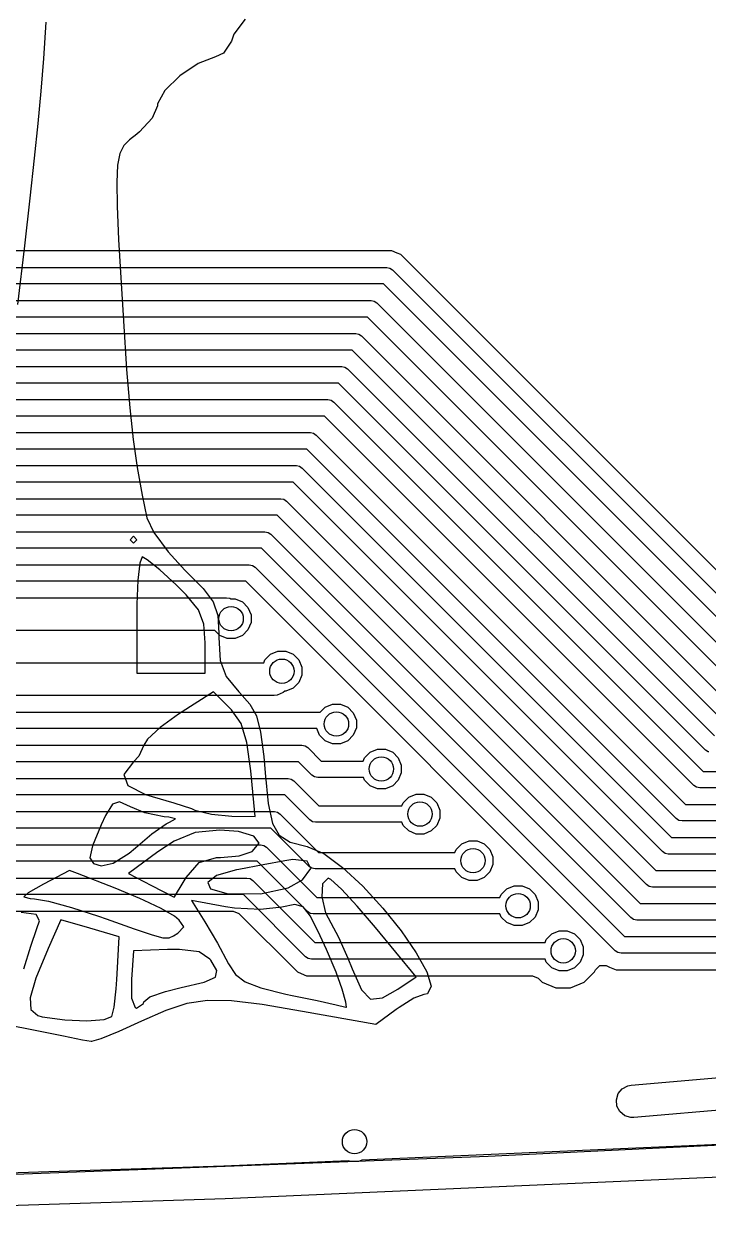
# Model space of a CAD drawing. Extents: x 94.3 to 177.3, y -118.1 to -62.3.
# Drawn here: x 145.97 to 150.18, y -117.46 to -110.12 of the extents above; entities that cross this region are included whole.
import ezdxf

# ---------------------------------------------------------------- set-up
doc = ezdxf.new("R2010")
doc.units = 0
doc.layers.add('BLACK', color=7, linetype='CONTINUOUS')

msp = doc.modelspace()

# ---------------------------------------------------------------- linework, layer by layer
at = {"layer": 'BLACK', "linetype": 'CONTINUOUS'}
for p, q in [((146.087683, -110.336715), (146.103409, -110.114755)), ((147.327202, -110.095981), (147.257723, -110.187573)), ((147.243352, -110.230251), (147.19377, -110.303572)), ((147.257723, -110.187573), (147.243352, -110.230251)), ((147.19377, -110.303572), (147.144219, -110.326069)), ((146.071679, -110.538599), (146.087683, -110.336715)), ((147.037552, -110.368134), (146.92556, -110.444943)), ((147.144219, -110.326069), (147.037552, -110.368134)), ((146.92556, -110.444943), (146.833979, -110.534726)), ((146.053706, -110.737663), (146.071679, -110.538599)), ((146.833979, -110.534726), (146.788544, -110.615714)), ((146.787251, -110.628033), (146.755456, -110.704963)), ((146.788544, -110.615714), (146.787251, -110.628033)), ((146.032075, -110.951162), (146.053706, -110.737663)), ((146.755456, -110.704963), (146.67731, -110.789354)), ((146.661092, -110.802013), (146.615631, -110.836976)), ((146.67731, -110.789354), (146.661092, -110.802013)), ((146.581235, -110.873241), (146.557133, -110.921545)), ((146.615631, -110.836976), (146.581235, -110.873241)), ((146.005095, -111.196352), (146.032075, -110.951162)), ((146.557133, -110.921545), (146.542552, -110.992626)), ((146.542552, -110.992626), (146.53672, -111.097224)), ((146.53672, -111.097224), (146.538864, -111.246076)), ((145.971075, -111.490488), (146.005095, -111.196352)), ((146.538864, -111.246076), (146.548211, -111.449922)), ((146.548211, -111.449922), (146.563989, -111.719499)), ((148.228893, -111.5201), (142.174349, -111.5201)), ((145.928326, -111.850827), (145.971075, -111.490488)), ((148.26177, -111.533718), (148.228893, -111.5201)), ((148.285234, -111.543436), (148.26177, -111.533718)), ((148.285241, -111.543441), (148.285234, -111.543436)), ((150.518054, -113.776255), (148.285241, -111.543441)), ((142.143856, -111.6226), (148.1984, -111.6226)), ((148.1984, -111.6226), (148.21784, -111.626467)), ((148.21784, -111.626467), (148.234321, -111.637479)), ((148.234321, -111.637479), (150.490242, -113.8934)), ((148.177358, -111.7242), (142.143856, -111.7242)), ((146.563989, -111.719499), (146.578369, -111.95182)), ((150.433279, -113.980121), (148.177358, -111.7242)), ((138.553957, -111.8258), (148.1016, -111.8258)), ((148.1016, -111.8258), (148.12104, -111.829667)), ((148.12104, -111.829667), (148.137521, -111.840679)), ((148.137521, -111.840679), (150.393442, -114.0966)), ((148.080558, -111.9274), (138.532915, -111.9274)), ((146.578369, -111.95182), (146.5981, -112.250824)), ((150.336479, -114.183321), (148.080558, -111.9274)), ((138.249862, -112.029), (148.007364, -112.029)), ((148.007364, -112.029), (148.026804, -112.032867)), ((148.026804, -112.032867), (148.043285, -112.043879)), ((148.043285, -112.043879), (150.299206, -114.2998)), ((147.986322, -112.1306), (138.249862, -112.1306)), ((150.242243, -114.386521), (147.986322, -112.1306)), ((137.685358, -112.2322), (147.921782, -112.2322)), ((146.5981, -112.250824), (146.616999, -112.486652)), ((147.921782, -112.2322), (147.941222, -112.236067)), ((147.941222, -112.236067), (147.957703, -112.247079)), ((147.957703, -112.247079), (150.214624, -114.504)), ((147.90074, -112.3338), (137.664316, -112.3338)), ((150.15847, -114.59153), (147.90074, -112.3338)), ((136.243141, -112.435399), (147.836199, -112.435399)), ((146.616999, -112.486652), (146.637548, -112.680168)), ((147.836199, -112.435399), (147.855639, -112.439266)), ((147.855639, -112.439266), (147.87212, -112.450278)), ((147.87212, -112.450278), (150.144442, -114.7226)), ((147.815157, -112.536999), (136.243141, -112.536999)), ((150.087479, -114.809321), (147.815157, -112.536999)), ((133.879999, -112.638601), (147.728183, -112.638601)), ((147.728183, -112.638601), (147.747623, -112.642468)), ((147.747623, -112.642468), (147.764104, -112.65348)), ((146.637548, -112.680168), (146.662232, -112.852236)), ((147.764104, -112.65348), (150.036424, -114.9258)), ((147.707141, -112.740201), (133.928398, -112.740201)), ((149.979461, -115.012521), (147.707141, -112.740201)), ((137.156315, -112.841801), (147.642601, -112.841801)), ((146.662232, -112.852236), (146.693535, -113.023722)), ((147.642601, -112.841801), (147.662041, -112.845668)), ((147.662041, -112.845668), (147.678522, -112.85668)), ((147.678522, -112.85668), (149.950842, -115.129)), ((147.621559, -112.943401), (137.177357, -112.943401)), ((149.893879, -115.215721), (147.621559, -112.943401)), ((137.240485, -113.045001), (147.545801, -113.045001)), ((146.693535, -113.023722), (146.722652, -113.163581)), ((147.545801, -113.045001), (147.565241, -113.048868)), ((147.565241, -113.048868), (147.581722, -113.05988)), ((147.581722, -113.05988), (149.854042, -115.3322)), ((147.524759, -113.146601), (137.261527, -113.146601)), ((146.722652, -113.163581), (146.765536, -113.253192)), ((149.797079, -115.418921), (147.524759, -113.146601)), ((137.707315, -113.248201), (147.449001, -113.248201)), ((146.640066, -113.276489), (146.619039, -113.297516)), ((146.619039, -113.297516), (146.640066, -113.318542)), ((146.661092, -113.297516), (146.640066, -113.276489)), ((146.640066, -113.318542), (146.661092, -113.297516)), ((146.765536, -113.253192), (146.852567, -113.371304)), ((147.449001, -113.248201), (147.468441, -113.252068)), ((147.468441, -113.252068), (147.484922, -113.26308)), ((147.484922, -113.26308), (149.757242, -115.5354)), ((147.427959, -113.349801), (137.728357, -113.349801)), ((146.852567, -113.371304), (146.956951, -113.484253)), ((149.700279, -115.622121), (147.427959, -113.349801)), ((137.791483, -113.451401), (147.352201, -113.451401)), ((146.678381, -113.441713), (146.667481, -113.545142)), ((146.692632, -113.403101), (146.678381, -113.441713)), ((146.724218, -113.420394), (146.692632, -113.403101)), ((146.801955, -113.48262), (146.724218, -113.420394)), ((147.352201, -113.451401), (147.371641, -113.455268)), ((147.371641, -113.455268), (147.388122, -113.46628)), ((146.902897, -113.574475), (146.801955, -113.48262)), ((146.956951, -113.484253), (147.068257, -113.596663)), ((147.388122, -113.46628), (149.660442, -115.7386)), ((147.331159, -113.553001), (137.812525, -113.553001)), ((146.667481, -113.545142), (146.661635, -113.694115)), ((146.964726, -113.635474), (146.902897, -113.574475)), ((147.068257, -113.596663), (147.130882, -113.680443)), ((149.603479, -115.825321), (147.331159, -113.553001)), ((137.986555, -113.655601), (147.213298, -113.655601)), ((147.040186, -113.727875), (146.964726, -113.635474)), ((147.213298, -113.655601), (147.232807, -113.657522)), ((147.232807, -113.657522), (147.239702, -113.660378)), ((147.239702, -113.660378), (147.265059, -113.660378)), ((147.265059, -113.660378), (147.310119, -113.679042)), ((146.661635, -113.694115), (146.661092, -113.760098)), ((147.073893, -113.816036), (147.040186, -113.727875)), ((147.130882, -113.680443), (147.158711, -113.763165)), ((147.310119, -113.679042), (147.344607, -113.71353)), ((147.344607, -113.71353), (147.363271, -113.75859)), ((146.661092, -113.760098), (146.661092, -114.117549)), ((147.081622, -113.931472), (147.073893, -113.816036)), ((147.158711, -113.763165), (147.165631, -113.872405)), ((147.363271, -113.807362), (147.344607, -113.852422)), ((147.363271, -113.75859), (147.363271, -113.807362)), ((147.139918, -113.855601), (138.027976, -113.855601)), ((147.171227, -113.88691), (147.139918, -113.855601)), ((147.165631, -113.872405), (147.165728, -113.898811)), ((147.216287, -113.905574), (147.171227, -113.88691)), ((147.310119, -113.88691), (147.265059, -113.905574)), ((147.344607, -113.852422), (147.310119, -113.88691)), ((147.081622, -114.117549), (147.081622, -113.931472)), ((147.165728, -113.898811), (147.174405, -114.041131)), ((147.265059, -113.905574), (147.216287, -113.905574)), ((147.174405, -114.041131), (147.21022, -114.139509)), ((147.441774, -114.054601), (147.449166, -114.036755)), ((147.449166, -114.036755), (147.483654, -114.002267)), ((147.483654, -114.002267), (147.528714, -113.983603)), ((147.528714, -113.983603), (147.577486, -113.983603)), ((147.577486, -113.983603), (147.622546, -114.002267)), ((147.622546, -114.002267), (147.657034, -114.036755)), ((147.657034, -114.036755), (147.675698, -114.081815)), ((138.153243, -114.054601), (147.441774, -114.054601)), ((146.661092, -114.117549), (146.871357, -114.117549)), ((146.871357, -114.117549), (147.081622, -114.117549)), ((147.675698, -114.081815), (147.675698, -114.130587)), ((147.21022, -114.139509), (147.287848, -114.233177)), ((147.657034, -114.175647), (147.622546, -114.210135)), ((147.675698, -114.130587), (147.657034, -114.175647)), ((147.5047, -114.254601), (138.194665, -114.254601)), ((147.131626, -114.232544), (146.917386, -114.371367)), ((147.233544, -114.334462), (147.131626, -114.232544)), ((147.287848, -114.233177), (147.292572, -114.237922)), ((147.292572, -114.237922), (147.355489, -114.308203)), ((147.524209, -114.25268), (147.5047, -114.254601)), ((147.560257, -114.237748), (147.524209, -114.25268)), ((147.571162, -114.228799), (147.560257, -114.237748)), ((147.577486, -114.228799), (147.571162, -114.228799)), ((147.622546, -114.210135), (147.577486, -114.228799)), ((147.24324, -114.344453), (147.233544, -114.334462)), ((147.355489, -114.308203), (147.396314, -114.381588)), ((147.789073, -114.357201), (147.81923, -114.327044)), ((147.81923, -114.327044), (147.86429, -114.30838)), ((147.86429, -114.30838), (147.913062, -114.30838)), ((147.913062, -114.30838), (147.958122, -114.327044)), ((147.958122, -114.327044), (147.99261, -114.361532)), ((138.258205, -114.357201), (147.789073, -114.357201)), ((146.917386, -114.371367), (146.803777, -114.452773)), ((147.301748, -114.428621), (147.24324, -114.344453)), ((147.396314, -114.381588), (147.422436, -114.481179)), ((147.99261, -114.361532), (148.011274, -114.406592)), ((148.011274, -114.406592), (148.011274, -114.455364)), ((147.767502, -114.458801), (138.279247, -114.458801)), ((146.803777, -114.452773), (146.726098, -114.523336)), ((147.338367, -114.544616), (147.301748, -114.428621)), ((147.422436, -114.481179), (147.441247, -114.630077)), ((147.784742, -114.500424), (147.767502, -114.458801)), ((148.011274, -114.455364), (147.99261, -114.500424)), ((146.726098, -114.523336), (146.703145, -114.561038)), ((147.361808, -114.71852), (147.338367, -114.544616)), ((147.81923, -114.534912), (147.784742, -114.500424)), ((147.86429, -114.553576), (147.81923, -114.534912)), ((147.913062, -114.553576), (147.86429, -114.553576)), ((147.958122, -114.534912), (147.913062, -114.553576)), ((147.99261, -114.500424), (147.958122, -114.534912)), ((138.390418, -114.561401), (147.676181, -114.561401)), ((146.673778, -114.628335), (146.640066, -114.664237)), ((146.703145, -114.561038), (146.673778, -114.628335)), ((147.441247, -114.630077), (147.45027, -114.730837)), ((147.676181, -114.561401), (147.695621, -114.565268)), ((147.695621, -114.565268), (147.712102, -114.57628)), ((147.712102, -114.57628), (147.7944, -114.658578)), ((148.061303, -114.638093), (148.095791, -114.603605)), ((148.095791, -114.603605), (148.140851, -114.584941)), ((148.140851, -114.584941), (148.189623, -114.584941)), ((148.189623, -114.584941), (148.234683, -114.603605)), ((148.234683, -114.603605), (148.269171, -114.638093)), ((150.17495, -114.602541), (150.15847, -114.59153)), ((150.174951, -114.602542), (150.17495, -114.602541)), ((150.179827, -114.602542), (150.174951, -114.602542)), ((147.655139, -114.663001), (138.41146, -114.663001)), ((146.640066, -114.664237), (146.581669, -114.742164)), ((147.737437, -114.745299), (147.655139, -114.663001)), ((147.7944, -114.658578), (148.052818, -114.658578)), ((148.052818, -114.658578), (148.061303, -114.638093)), ((148.269171, -114.638093), (148.287835, -114.683153)), ((148.287835, -114.683153), (148.287835, -114.731925)), ((138.475, -114.765601), (147.591599, -114.765601)), ((146.581669, -114.742164), (146.606293, -114.809232)), ((147.388155, -115.000661), (147.361808, -114.71852)), ((147.45027, -114.730837), (147.469265, -114.919824)), ((147.591599, -114.765601), (147.611039, -114.769468)), ((147.611039, -114.769468), (147.62752, -114.78048)), ((147.753917, -114.756311), (147.737437, -114.745299)), ((147.753918, -114.756311), (147.753917, -114.756311)), ((147.773358, -114.760178), (147.753918, -114.756311)), ((148.054341, -114.760178), (147.773358, -114.760178)), ((148.061303, -114.776985), (148.054341, -114.760178)), ((148.095791, -114.811473), (148.061303, -114.776985)), ((148.269171, -114.776985), (148.234683, -114.811473)), ((148.287835, -114.731925), (148.269171, -114.776985)), ((150.144442, -114.7226), (158.28046, -114.7226)), ((146.606293, -114.809232), (146.713444, -114.864531)), ((147.62752, -114.78048), (147.781179, -114.934139)), ((148.140851, -114.830137), (148.095791, -114.811473)), ((148.189623, -114.830137), (148.140851, -114.830137)), ((148.234683, -114.811473), (148.189623, -114.830137)), ((150.10396, -114.820333), (150.087479, -114.809321)), ((150.1234, -114.8242), (150.10396, -114.820333)), ((158.301502, -114.8242), (150.1234, -114.8242)), ((147.570557, -114.867201), (138.496042, -114.867201)), ((146.511216, -114.923241), (146.46881, -114.993433)), ((146.554467, -114.91021), (146.511216, -114.923241)), ((146.620853, -114.94047), (146.554467, -114.91021)), ((146.713444, -114.864531), (146.755712, -114.877126)), ((146.755712, -114.877126), (146.8876, -114.915362)), ((146.8876, -114.915362), (146.996847, -114.951657)), ((147.469265, -114.919824), (147.494518, -115.042253)), ((147.724216, -115.02086), (147.570557, -114.867201)), ((148.291008, -114.934139), (148.298731, -114.915493)), ((148.298731, -114.915493), (148.333219, -114.881005)), ((148.333219, -114.881005), (148.378279, -114.862341)), ((148.378279, -114.862341), (148.427051, -114.862341)), ((148.427051, -114.862341), (148.472111, -114.881005)), ((148.472111, -114.881005), (148.506599, -114.915493)), ((148.506599, -114.915493), (148.525263, -114.960553)), ((138.559582, -114.969801), (147.507017, -114.969801)), ((146.46881, -114.993433), (146.442128, -115.051685)), ((146.710103, -114.977679), (146.620853, -114.94047)), ((146.829304, -115.002127), (146.710103, -114.977679)), ((146.996847, -114.951657), (147.018543, -114.960073)), ((147.018543, -114.960073), (147.120095, -114.985591)), ((147.120095, -114.985591), (147.245402, -114.997815)), ((147.245402, -114.997815), (147.388155, -115.000661)), ((147.507017, -114.969801), (147.526457, -114.973668)), ((147.526457, -114.973668), (147.542938, -114.98468)), ((147.542938, -114.98468), (147.778827, -115.220569)), ((147.781179, -114.934139), (148.291008, -114.934139)), ((148.525263, -114.960553), (148.525263, -115.009325)), ((150.036424, -114.9258), (158.366042, -114.9258)), ((146.442128, -115.051685), (146.388033, -115.180522)), ((146.753128, -115.106213), (146.840864, -115.045789)), ((146.858468, -115.003769), (146.829304, -115.002127)), ((146.840864, -115.045789), (146.862041, -115.035287)), ((146.898699, -115.013786), (146.858468, -115.003769)), ((146.862041, -115.035287), (146.898699, -115.013786)), ((147.494518, -115.042253), (147.536109, -115.115582)), ((147.740697, -115.031872), (147.724216, -115.02086)), ((147.760137, -115.035739), (147.740697, -115.031872)), ((148.291008, -115.035739), (147.760137, -115.035739)), ((148.298731, -115.054385), (148.291008, -115.035739)), ((148.333219, -115.088873), (148.298731, -115.054385)), ((148.506599, -115.054385), (148.472111, -115.088873)), ((148.525263, -115.009325), (148.506599, -115.054385)), ((149.995942, -115.023533), (149.979461, -115.012521)), ((150.015382, -115.0274), (149.995942, -115.023533)), ((158.387084, -115.0274), (150.015382, -115.0274)), ((147.485975, -115.071401), (138.580624, -115.071401)), ((146.651777, -115.191824), (146.753128, -115.106213)), ((147.020054, -115.098998), (146.889723, -115.152067)), ((147.171531, -115.084767), (147.020054, -115.098998)), ((147.285616, -115.092771), (147.171531, -115.084767)), ((147.380431, -115.121498), (147.285616, -115.092771)), ((147.41239, -115.164549), (147.380431, -115.121498)), ((147.721864, -115.30729), (147.485975, -115.071401)), ((147.536109, -115.115582), (147.604117, -115.157274)), ((148.378279, -115.107537), (148.333219, -115.088873)), ((148.427051, -115.107537), (148.378279, -115.107537)), ((148.472111, -115.088873), (148.427051, -115.107537)), ((149.950842, -115.129), (159.91406, -115.129)), ((138.675199, -115.174001), (147.422435, -115.174001)), ((146.388033, -115.180522), (146.371783, -115.253304)), ((146.612912, -115.224903), (146.651777, -115.191824)), ((146.889723, -115.152067), (146.790909, -115.217967)), ((147.289593, -115.241101), (147.370853, -115.214993)), ((147.370853, -115.214993), (147.370867, -115.214984)), ((147.370867, -115.214984), (147.41239, -115.164549)), ((147.422435, -115.174001), (147.441875, -115.177868)), ((147.441875, -115.177868), (147.458356, -115.18888)), ((147.458356, -115.18888), (147.767445, -115.497969)), ((147.604117, -115.157274), (147.708621, -115.184788)), ((147.708621, -115.184788), (147.712815, -115.185658)), ((147.712815, -115.185658), (147.81041, -115.228474)), ((148.61741, -115.220569), (148.625133, -115.201923)), ((148.625133, -115.201923), (148.659621, -115.167435)), ((148.659621, -115.167435), (148.704681, -115.148771)), ((148.704681, -115.148771), (148.753453, -115.148771)), ((148.753453, -115.148771), (148.798513, -115.167435)), ((148.798513, -115.167435), (148.833001, -115.201923)), ((148.833001, -115.201923), (148.851665, -115.246983)), ((149.91036, -115.226733), (149.893879, -115.215721)), ((147.401393, -115.275601), (138.696241, -115.275601)), ((146.371783, -115.253304), (146.393242, -115.289015)), ((146.393242, -115.289015), (146.440314, -115.304256)), ((146.440314, -115.304256), (146.51418, -115.286856)), ((146.51418, -115.286856), (146.612912, -115.224903)), ((146.790909, -115.217967), (146.609786, -115.351166)), ((146.964357, -115.374623), (147.043781, -115.283332)), ((147.043781, -115.283332), (147.150611, -115.253036)), ((147.150611, -115.253036), (147.175623, -115.252335)), ((147.175623, -115.252335), (147.289593, -115.241101)), ((147.710482, -115.58469), (147.401393, -115.275601)), ((147.570765, -115.271649), (147.437146, -115.297824)), ((147.620194, -115.264299), (147.570765, -115.271649)), ((147.707784, -115.274589), (147.620194, -115.264299)), ((147.730693, -115.319313), (147.707784, -115.274589)), ((147.778827, -115.220569), (148.61741, -115.220569)), ((147.81041, -115.228474), (147.925974, -115.313636)), ((148.851665, -115.246983), (148.851665, -115.295755)), ((149.9298, -115.2306), (149.91036, -115.226733)), ((159.935102, -115.2306), (149.9298, -115.2306)), ((146.246532, -115.332013), (146.085849, -115.416797)), ((146.295921, -115.351166), (146.246532, -115.332013)), ((146.527405, -115.440936), (146.295921, -115.351166)), ((146.609786, -115.351166), (146.750083, -115.423717)), ((147.151646, -115.363456), (147.097038, -115.40598)), ((147.274284, -115.328257), (147.151646, -115.363456)), ((147.28775, -115.325809), (147.274284, -115.328257)), ((147.437146, -115.297824), (147.28775, -115.325809)), ((147.679886, -115.388772), (147.730693, -115.319313)), ((147.738345, -115.318302), (147.721864, -115.30729)), ((147.757785, -115.322169), (147.738345, -115.318302)), ((148.61741, -115.322169), (147.757785, -115.322169)), ((147.925974, -115.313636), (148.050112, -115.429172)), ((148.625133, -115.340815), (148.61741, -115.322169)), ((148.659621, -115.375303), (148.625133, -115.340815)), ((148.833001, -115.340815), (148.798513, -115.375303)), ((148.851665, -115.295755), (148.833001, -115.340815)), ((149.854042, -115.3322), (159.999642, -115.3322)), ((138.759781, -115.378201), (147.337853, -115.378201)), ((146.085849, -115.416797), (145.991542, -115.469141)), ((146.750083, -115.423717), (146.89038, -115.496268)), ((146.891512, -115.494406), (146.945288, -115.40598)), ((146.945288, -115.40598), (146.964357, -115.374623)), ((147.097038, -115.40598), (147.114591, -115.445615)), ((147.337853, -115.378201), (147.357293, -115.382068)), ((147.357293, -115.382068), (147.373774, -115.39308)), ((147.373774, -115.39308), (147.756063, -115.775369)), ((147.591411, -115.439112), (147.679886, -115.388772)), ((147.803887, -115.413107), (147.799287, -115.494406)), ((147.837586, -115.379138), (147.803887, -115.413107)), ((147.854737, -115.388002), (147.837586, -115.379138)), ((147.919856, -115.447473), (147.854737, -115.388002)), ((148.050112, -115.429172), (148.173432, -115.563109)), ((148.704681, -115.393967), (148.659621, -115.375303)), ((148.753453, -115.393967), (148.704681, -115.393967)), ((148.798513, -115.375303), (148.753453, -115.393967)), ((148.937021, -115.444835), (148.982081, -115.426171)), ((148.982081, -115.426171), (149.030853, -115.426171)), ((149.030853, -115.426171), (149.075913, -115.444835)), ((149.81356, -115.429933), (149.797079, -115.418921)), ((149.833, -115.4338), (149.81356, -115.429933)), ((160.020684, -115.4338), (149.833, -115.4338)), ((147.316811, -115.479801), (138.780823, -115.479801)), ((145.991542, -115.469141), (145.966283, -115.494861)), ((145.966283, -115.494861), (146.003591, -115.504333)), ((146.003591, -115.504333), (146.030298, -115.505732)), ((146.030298, -115.505732), (146.118174, -115.521455)), ((146.679585, -115.504149), (146.527405, -115.440936)), ((146.706424, -115.516827), (146.679585, -115.504149)), ((146.89038, -115.496268), (146.891512, -115.494406)), ((147.114591, -115.445615), (147.208438, -115.472144)), ((147.208438, -115.472144), (147.215742, -115.473003)), ((147.215742, -115.473003), (147.421748, -115.475825)), ((147.6991, -115.86209), (147.316811, -115.479801)), ((147.421748, -115.475825), (147.591411, -115.439112)), ((147.767445, -115.497969), (148.89481, -115.497969)), ((147.799287, -115.494406), (147.82203, -115.592125)), ((148.016013, -115.550588), (147.919856, -115.447473)), ((148.89481, -115.497969), (148.902533, -115.479323)), ((148.902533, -115.479323), (148.937021, -115.444835)), ((149.075913, -115.444835), (149.110401, -115.479323)), ((149.110401, -115.479323), (149.129065, -115.524383)), ((138.84399, -115.582301), (147.253644, -115.582301)), ((146.118174, -115.521455), (146.258398, -115.55954)), ((146.258398, -115.55954), (146.424634, -115.612632)), ((146.811128, -115.566286), (146.706424, -115.516827)), ((146.892179, -115.613344), (146.811128, -115.566286)), ((147.206321, -115.55473), (146.997783, -115.516827)), ((146.997783, -115.516827), (147.079356, -115.648815)), ((147.261954, -115.563045), (147.206321, -115.55473)), ((147.253644, -115.582301), (147.288999, -115.596946)), ((147.422339, -115.571158), (147.261954, -115.563045)), ((147.552143, -115.55706), (147.422339, -115.571158)), ((147.552308, -115.557017), (147.552143, -115.55706)), ((147.632213, -115.540774), (147.552308, -115.557017)), ((147.684521, -115.554539), (147.632213, -115.540774)), ((147.730035, -115.613832), (147.684521, -115.554539)), ((148.129274, -115.682838), (148.016013, -115.550588)), ((148.173432, -115.563109), (148.286537, -115.703475)), ((149.129065, -115.573155), (149.110401, -115.618215)), ((149.129065, -115.524383), (149.129065, -115.573155)), ((149.757242, -115.5354), (161.56766, -115.5354)), ((146.042403, -115.601991), (145.949765, -115.589403)), ((146.061233, -115.641969), (146.042403, -115.601991)), ((146.04501, -115.688589), (146.061233, -115.641969)), ((146.192223, -115.634975), (146.114344, -115.811941)), ((146.372111, -115.687058), (146.192223, -115.634975)), ((146.424634, -115.612632), (146.471854, -115.629044)), ((146.471854, -115.629044), (146.644837, -115.690432)), ((146.921614, -115.636789), (146.892179, -115.613344)), ((146.950142, -115.679545), (146.921614, -115.636789)), ((147.079356, -115.648815), (147.156, -115.779088)), ((147.288999, -115.596946), (147.64818, -115.956128)), ((147.726963, -115.595702), (147.710482, -115.58469)), ((147.746403, -115.599569), (147.726963, -115.595702)), ((147.789558, -115.73417), (147.730035, -115.613832)), ((148.89481, -115.599569), (147.746403, -115.599569)), ((147.82203, -115.592125), (147.853202, -115.653639)), ((147.853202, -115.653639), (147.901592, -115.742069)), ((148.902533, -115.618215), (148.89481, -115.599569)), ((148.937021, -115.652703), (148.902533, -115.618215)), ((148.982081, -115.671367), (148.937021, -115.652703)), ((149.075913, -115.652703), (149.030853, -115.671367)), ((149.110401, -115.618215), (149.075913, -115.652703)), ((149.71676, -115.633133), (149.700279, -115.622121)), ((149.7362, -115.637), (149.71676, -115.633133)), ((161.588702, -115.637), (149.7362, -115.637)), ((146.00912, -115.7979), (146.04501, -115.688589)), ((146.551998, -115.73914), (146.372111, -115.687058)), ((146.644837, -115.690432), (146.755505, -115.728187)), ((146.755505, -115.728187), (146.821174, -115.745743)), ((146.886782, -115.733996), (146.913205, -115.716578)), ((146.913205, -115.716578), (146.950142, -115.679545)), ((148.3799, -115.986539), (148.129274, -115.682838)), ((148.286537, -115.703475), (148.380033, -115.838298)), ((149.030853, -115.671367), (148.982081, -115.671367)), ((149.179931, -115.756723), (149.214419, -115.722235)), ((149.214419, -115.722235), (149.259479, -115.703571)), ((149.259479, -115.703571), (149.308251, -115.703571)), ((149.308251, -115.703571), (149.353311, -115.722235)), ((149.353311, -115.722235), (149.387799, -115.756723)), ((145.964948, -115.93634), (146.00912, -115.7979)), ((146.539822, -115.968554), (146.551998, -115.73914)), ((146.821174, -115.745743), (146.859161, -115.746534)), ((146.859161, -115.746534), (146.886782, -115.733996)), ((147.156, -115.779088), (147.225117, -115.905881)), ((147.756063, -115.775369), (149.172208, -115.775369)), ((147.827387, -115.817286), (147.789558, -115.73417)), ((147.901592, -115.742069), (147.959306, -115.87115)), ((149.172208, -115.775369), (149.179931, -115.756723)), ((149.387799, -115.756723), (149.406463, -115.801783)), ((149.406463, -115.801783), (149.406463, -115.850555)), ((149.660442, -115.7386), (161.653242, -115.7386)), ((146.114344, -115.811941), (146.039436, -115.993887)), ((146.640066, -115.826763), (146.627135, -116.002454)), ((146.849309, -115.818158), (146.640066, -115.826763)), ((146.922817, -115.817047), (146.849309, -115.818158)), ((147.043618, -115.83295), (146.922817, -115.817047)), ((147.110803, -115.878203), (147.043618, -115.83295)), ((147.71558, -115.873102), (147.6991, -115.86209)), ((147.715581, -115.873102), (147.71558, -115.873102)), ((147.735021, -115.876969), (147.715581, -115.873102)), ((149.172208, -115.876969), (147.735021, -115.876969)), ((147.886306, -115.957694), (147.827387, -115.817286)), ((147.959306, -115.87115), (147.985074, -115.93634)), ((148.380033, -115.838298), (148.444525, -115.955605)), ((149.179931, -115.895615), (149.172208, -115.876969)), ((149.406463, -115.850555), (149.387799, -115.895615)), ((149.61996, -115.836333), (149.603479, -115.825321)), ((149.6394, -115.8402), (149.61996, -115.836333)), ((161.674284, -115.8402), (149.6394, -115.8402)), ((147.115637, -115.884597), (147.110803, -115.878203)), ((147.153707, -115.947208), (147.115637, -115.884597)), ((147.144048, -115.98824), (147.153707, -115.947208)), ((147.225117, -115.905881), (147.267235, -115.971651)), ((147.985074, -115.93634), (148.042181, -116.066752)), ((149.214419, -115.930103), (149.179931, -115.895615)), ((149.259479, -115.948767), (149.214419, -115.930103)), ((149.308251, -115.948767), (149.259479, -115.948767)), ((149.353311, -115.930103), (149.308251, -115.948767)), ((149.387799, -115.895615), (149.353311, -115.930103)), ((149.47673, -115.955037), (149.481428, -115.943694)), ((149.481428, -115.943694), (149.508486, -115.916636)), ((149.508486, -115.916636), (149.546755, -115.916636)), ((149.546755, -115.916636), (149.547313, -115.916871)), ((149.547313, -115.916871), (149.55214, -115.918939)), ((149.55214, -115.918939), (149.552562, -115.919361)), ((149.552562, -115.919361), (149.569065, -115.926196)), ((149.569065, -115.926196), (149.608907, -115.9427)), ((149.608907, -115.9427), (149.608909, -115.9427)), ((149.608909, -115.9427), (161.704775, -115.9427)), ((146.039436, -115.993887), (146.004611, -116.11496)), ((146.533482, -116.060693), (146.537489, -116.002454)), ((146.537489, -116.002454), (146.539822, -115.968554)), ((146.627135, -116.002454), (146.62832, -116.116907)), ((146.934437, -116.051986), (147.074883, -116.019298)), ((147.074883, -116.019298), (147.144048, -115.98824)), ((147.267235, -115.971651), (147.326263, -116.0177)), ((147.326263, -116.0177), (147.422917, -116.0543)), ((147.64818, -115.956128), (147.648181, -115.956128)), ((147.648181, -115.956128), (147.648183, -115.95613)), ((147.648183, -115.95613), (147.671522, -115.965797)), ((147.671522, -115.965797), (147.704528, -115.979469)), ((147.704528, -115.979469), (149.094722, -115.979469)), ((147.924277, -116.062499), (147.886306, -115.957694)), ((148.266937, -116.061038), (148.3799, -115.986539)), ((148.444525, -115.955605), (148.47062, -116.043423)), ((149.094722, -115.979469), (149.130077, -115.994114)), ((149.130077, -115.994114), (149.154997, -116.019034)), ((149.154997, -116.019034), (149.238612, -116.053669)), ((149.329118, -116.053669), (149.412733, -116.019034)), ((149.412733, -116.019034), (149.47673, -115.955037)), ((146.520928, -116.173033), (146.533482, -116.060693)), ((146.740687, -116.110007), (146.837645, -116.075687)), ((146.837645, -116.075687), (146.934437, -116.051986)), ((147.422917, -116.0543), (147.577914, -116.091723)), ((147.577914, -116.091723), (147.616507, -116.099951)), ((147.946332, -116.142224), (147.924277, -116.062499)), ((148.042181, -116.066752), (148.098156, -116.123786)), ((148.171818, -116.115768), (148.266937, -116.061038)), ((148.425615, -116.094039), (148.365383, -116.117212)), ((148.448922, -116.089782), (148.425615, -116.094039)), ((148.47062, -116.043423), (148.448922, -116.089782)), ((149.238612, -116.053669), (149.238614, -116.053669)), ((149.238614, -116.053669), (149.329116, -116.053669)), ((149.329116, -116.053669), (149.329118, -116.053669)), ((146.004611, -116.11496), (146.008822, -116.187652)), ((146.62832, -116.116907), (146.649453, -116.174827)), ((146.658674, -116.178145), (146.701471, -116.149677)), ((146.701471, -116.149677), (146.703145, -116.139073)), ((146.703145, -116.139073), (146.740687, -116.110007)), ((146.968284, -116.150599), (146.839455, -116.192801)), ((147.095932, -116.131345), (146.968284, -116.150599)), ((147.243241, -116.13377), (147.095932, -116.131345)), ((147.431052, -116.156605), (147.243241, -116.13377)), ((147.680207, -116.198583), (147.431052, -116.156605)), ((147.616507, -116.099951), (147.770148, -116.132697)), ((147.770148, -116.132697), (147.88716, -116.158298)), ((147.88716, -116.158298), (147.947386, -116.172323)), ((147.951286, -116.173544), (147.946332, -116.142224)), ((148.098156, -116.123786), (148.171818, -116.115768)), ((148.365383, -116.117212), (148.273806, -116.174214)), ((146.008822, -116.187652), (146.051024, -116.224454)), ((146.051024, -116.224454), (146.079161, -116.232087)), ((146.079161, -116.232087), (146.217002, -116.250331)), ((146.459139, -116.248597), (146.507781, -116.230109)), ((146.507781, -116.230109), (146.520928, -116.173033)), ((146.649453, -116.174827), (146.658674, -116.178145)), ((146.839455, -116.192801), (146.689326, -116.258881)), ((148.131605, -116.279059), (147.680207, -116.198583)), ((147.947386, -116.172323), (147.951286, -116.173544)), ((148.256732, -116.186549), (148.131605, -116.279059)), ((148.273806, -116.174214), (148.256732, -116.186549)), ((146.044772, -116.318801), (145.848744, -116.278808)), ((146.217002, -116.250331), (146.352828, -116.255792)), ((146.352828, -116.255792), (146.459139, -116.248597)), ((146.689326, -116.258881), (146.549517, -116.321757)), ((146.209933, -116.352052), (146.044772, -116.318801)), ((146.32706, -116.375135), (146.209933, -116.352052)), ((146.378988, -116.384623), (146.32706, -116.375135)), ((146.381155, -116.384642), (146.378988, -116.384623)), ((146.439507, -116.366629), (146.381155, -116.384642)), ((146.549517, -116.321757), (146.439507, -116.366629)), ((149.7013, -116.653069), (150.460305, -116.586665)), ((149.622343, -116.704589), (149.647424, -116.674699)), ((149.647424, -116.674699), (149.682033, -116.656683)), ((149.682033, -116.656683), (149.7013, -116.653069)), ((149.61061, -116.741801), (149.622343, -116.704589)), ((149.614011, -116.780671), (149.61061, -116.741801)), ((149.632027, -116.81528), (149.614011, -116.780671)), ((149.661917, -116.840361), (149.632027, -116.81528)), ((150.477736, -116.785903), (149.718732, -116.852307)), ((149.699129, -116.852094), (149.661917, -116.840361)), ((149.718732, -116.852307), (149.699129, -116.852094)), ((148.821601, -117.089384), (152.070263, -116.929588)), ((150.445566, -117.009005), (148.045214, -117.11397)), ((145.57139, -117.213778), (148.821601, -117.089384)), ((147.963421, -117.117547), (147.196765, -117.151073)), ((147.975614, -117.122598), (147.963421, -117.117547)), ((148.024386, -117.122598), (147.975614, -117.122598)), ((148.045214, -117.11397), (148.024386, -117.122598)), ((147.196221, -117.151094), (143.945973, -117.257762)), ((147.196765, -117.151073), (147.196221, -117.151094)), ((150.455758, -117.209249), (147.204145, -117.351439)), ((147.204145, -117.351439), (143.951175, -117.458197))]:
    msp.add_line(p, q, dxfattribs=at)
at = {"layer": 'BLACK'}
for centre in [(147.240673, -113.782976), (147.5531, -114.106201), (147.888676, -114.430978), (148.165237, -114.707539), (148.402665, -114.984939), (148.729067, -115.271369), (149.006467, -115.548769), (149.283865, -115.826169), (148, -117)]:
    msp.add_circle(centre, 0.075, dxfattribs=at)

doc.saveas('drawing.dxf')
